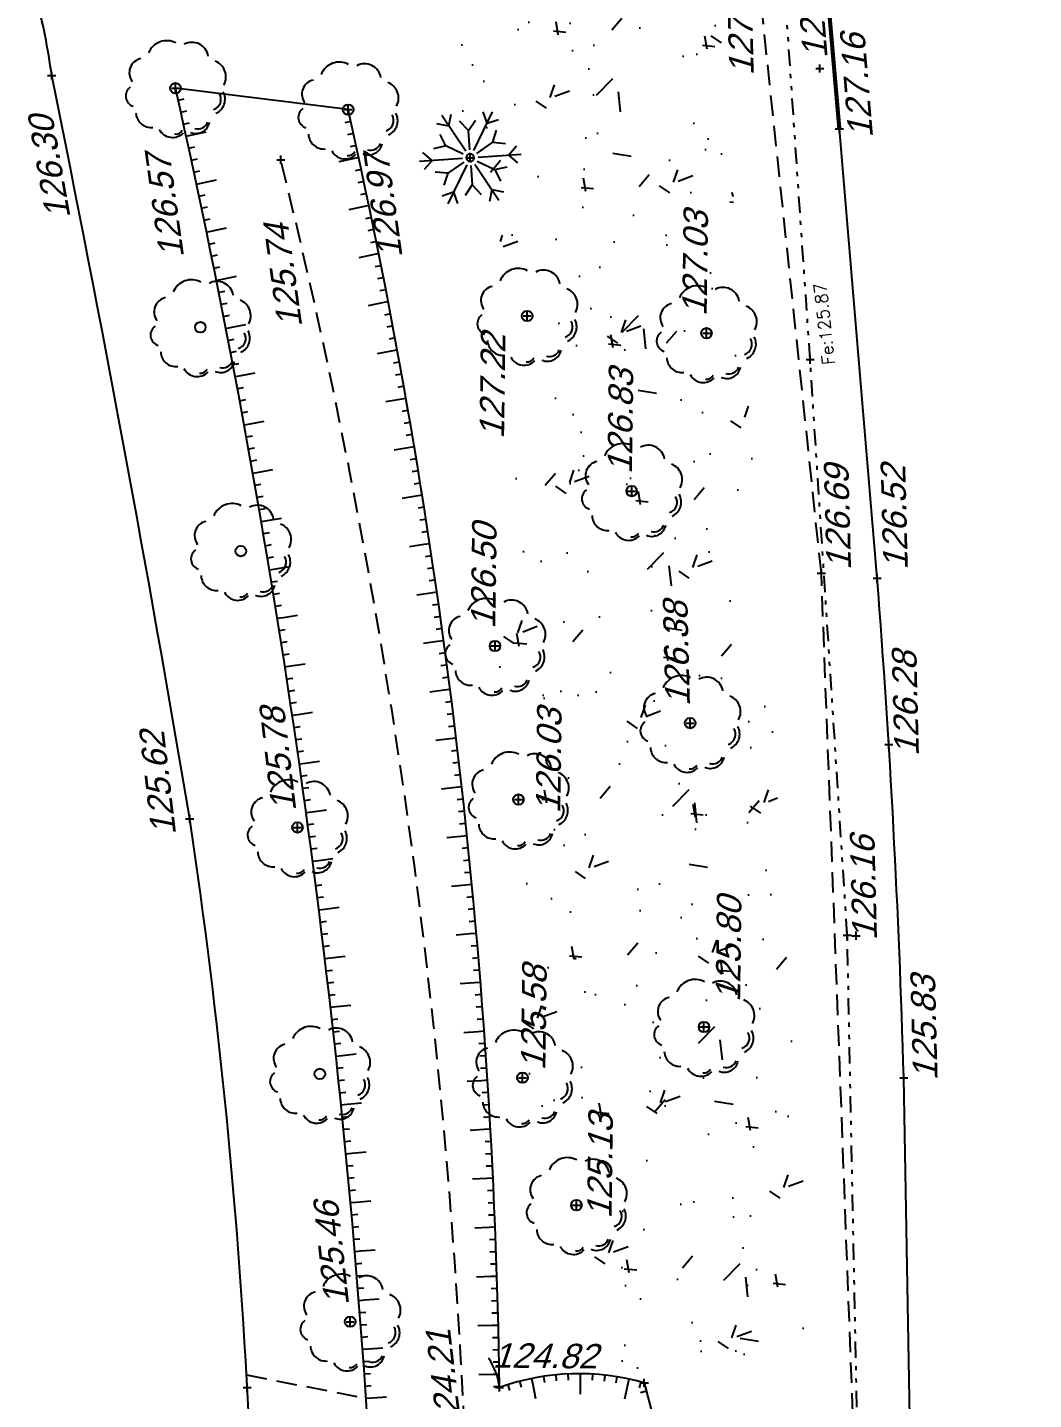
# Model space of a CAD drawing. Header units: metres. Extents: x 1633075 to 1634601, y 8175308 to 8177203.
# Drawn here: x 1633554.46 to 1633579.08, y 8175924.62 to 8175958.17 of the extents above; entities that cross this region are included whole.
import ezdxf

# ---------------------------------------------------------------- set-up
doc = ezdxf.new("R2010")
doc.units = ezdxf.units.M
doc.header["$LTSCALE"] = 2
doc.header["$PDMODE"] = 2
doc.header["$PDSIZE"] = 0.1
for name, pattern in [('211', [0.5, 0.2, -0.1, 0, -0.1, 0, -0.1]), ('31', [2, 1, 1]), ('CACHE', [0.375, 0.25, -0.125]), ('CONTINU', [0])]:
    doc.linetypes.add(name, pattern=pattern)
for name, color, linetype in [('C15785 - ALLEE', 7, 'CACHE'), ('C15785 - BORDURES', 7, 'CONTINU'), ('C15785 - BTALUS', 3, 'CACHE'), ('C15785 - EAUP', 5, 'CONTINU'), ('C15785 - HTALUS', 7, 'Continuous'), ('C15785 - POINT 2D', 7, 'Continuous'), ('C15785 - Talus', 7, 'Continuous'), ('C15785 - VEGET', 3, 'Continuous'), ('C15785 - Z', 7, 'Continuous')]:
    doc.layers.add(name, color=color, linetype=linetype)
doc.styles.add('SIMPLEX', font='simplex_.ttf', dxfattribs={"height": 0.6})
doc.styles.get("Standard").update_dxf_attribs({"font": 'arial.ttf'})

# ---------------------------------------------------------------- blocks, each defined once
blk = doc.blocks.new('TALB050A')
blk.add_line((0, -0.15), (0, -0.5))
blk = doc.blocks.new('TALB050B')
blk.add_line((0, 0), (0, -0.15))
blk = doc.blocks.new('ARBN')
blk.add_circle((0, 0), 0.0517)
for centre, radius, start, end in [((-0.088, 0.27), 0.194, 62.9289, 157.9234), ((0.159, 0.288), 0.162, 10.5515, 118.7684), ((-0.313, 0.149), 0.141, 102.3806, 218.1519), ((0.33, 0.115), 0.163, 331.4172, 69.7614), ((-0.381, -0.079), 0.106, 125.5548, 253.3512), ((0.342, -0.106), 0.104, 287.358, 32.9391), ((0.335, -0.105), 0.151, 294.7172, 29.5061), ((-0.236, -0.237), 0.15, 182.2997, 276.8338), ((0.202, -0.304), 0.137, 247.1419, 348.9634), ((0.221, -0.292), 0.104, 254.316, 338.7253), ((-0.027, -0.335), 0.147, 208.1993, 316.9403), ((0.007, -0.38), 0.0689, 259.4414, 333.9219)]:
    blk.add_arc(centre, radius, start, end)
blk = doc.blocks.new('BLSYM082')
at = {"color": 0}
for p, q in [((-0.001, 0.375), (-0.084, 0.459)), ((-0.001, 0.077), (-0.001, 0.5)), ((-0.001, 0.375), (0.083, 0.459)), ((-0.326, 0.188), (-0.356, 0.302)), ((-0.135, 0.231), (-0.252, 0.276)), ((-0.135, 0.231), (-0.117, 0.354)), ((0.132, 0.231), (0.113, 0.355)), ((0.132, 0.231), (0.248, 0.277)), ((0.324, 0.188), (0.354, 0.302)), ((-0.326, 0.188), (-0.439, 0.157)), ((-0.067, 0.038), (-0.434, 0.25)), ((-0.039, 0.066), (-0.135, 0.231)), ((0.038, 0.067), (0.132, 0.231)), ((0.066, 0.039), (0.432, 0.25)), ((0.324, 0.188), (0.438, 0.157)), ((-0.268, -0.001), (-0.365, 0.077)), ((0.077, 0), (0.266, 0.001)), ((0.266, 0.001), (0.363, 0.079)), ((0.266, 0.001), (0.364, -0.077)), ((-0.067, -0.038), (-0.434, -0.25)), ((-0.268, -0.001), (-0.365, -0.079)), ((-0.077, 0), (-0.268, -0.001)), ((-0.039, -0.066), (-0.133, -0.232)), ((-0.001, -0.077), (-0.001, -0.5)), ((0.038, -0.067), (0.133, -0.231)), ((0.067, -0.038), (0.432, -0.25)), ((-0.326, -0.187), (-0.439, -0.157)), ((-0.326, -0.187), (-0.356, -0.301)), ((-0.133, -0.232), (-0.25, -0.277)), ((-0.133, -0.232), (-0.114, -0.355)), ((0.133, -0.231), (0.115, -0.354)), ((0.133, -0.231), (0.25, -0.276)), ((0.324, -0.187), (0.438, -0.157)), ((0.324, -0.187), (0.354, -0.301)), ((-0.001, -0.375), (-0.084, -0.458)), ((-0.001, -0.375), (0.083, -0.458))]:
    blk.add_line(p, q, dxfattribs=at)
blk.add_lwpolyline([(0, 0), (0, 0)], dxfattribs=at)
for start, end in [(0, 180), (180, 0)]:
    blk.add_arc((0, 0), 0.0385, start, end, dxfattribs=at)
blk = doc.blocks.new('T1')
at = {"linetype": '31'}
blk.add_point((0, 0), dxfattribs=at)
blk = doc.blocks.new('TALH050A')
blk.add_line((0, 0.15), (0, 0.5))
blk = doc.blocks.new('TALH050B')
blk.add_line((0, 0), (0, 0.15))

msp = doc.modelspace()

# ---------------------------------------------------------------- hatches: boundary and pattern name
at = {"layer": 'C15785 - VEGET'}
h = msp.add_hatch(dxfattribs=at)
h.set_pattern_fill('AR-CONC', color=256, scale=0.02, angle=-0.5, style=0)
h.set_pattern_definition([(49.50002714, (1050220.128, 8061047.714), (3.640772945, -0.350564668), [0.381, -4.191]), (354.50002714, (1050220.128, 8061047.714), (-0.671486242, 3.827137998), [0.3048, -3.3528]), (99.95102714, (1050220.4313, 8061047.6847), (2.969299724, 3.476555826), [0.3238, -3.5618]), (45.6842271, (1050220.1367, 8061048.73), (5.414037124, -0.888123595), [0.5715, -6.2865]), (96.1356271, (1050220.588, 8061048.656), (4.79108493, 4.906890634), [0.4857, -5.3427]), (350.6840271, (1050220.137, 8061048.73), (4.79109228, 4.90688181), [0.4572, -5.0292]), (20.50002714, (1050220.6425, 8061048.4715), (3.014334644, -2.071692516), [0.381, -4.191]), (325.50002714, (1050220.6425, 8061048.4715), (1.26813822, 3.672833305), [0.3048, -3.3528]), (70.95142714, (1050220.8937, 8061048.2988), (4.282464587, 1.601149064), [0.3238, -3.5618]), (37.00002714, (1050220.1279, 8061047.7139), (0.076526363, 1.6904973657), [0, -3.31216, 0, -3.4036, 0, -3.3655]), (7.00002714, (1050220.1279, 8061047.714), (1.353826008, 1.991873763), [0, -1.94056, 0, -3.23596, 0, -1.2827]), (327.00002714, (1050218.9951, 8061047.7238), (2.7107088696, -0.138233956), [0, -1.27, 0, -3.9624, 0, -5.2578]), (317.00002714, (1050218.487, 8061047.7282), (2.9669082965, 0.482658772), [0, -1.651, 0, -2.63144, 0, -3.7338])])
edge = h.paths.add_edge_path()
edge.add_line((1633564.275, 8175960.754), (1633565.298, 8175954.984))
edge.add_line((1633565.298, 8175954.984), (1633566.69, 8175951.114))
edge.add_line((1633566.69, 8175951.114), (1633565.905, 8175943.046))
edge.add_line((1633565.905, 8175943.046), (1633566.477, 8175939.29))
edge.add_line((1633566.477, 8175939.29), (1633566.576, 8175932.491))
edge.add_line((1633566.576, 8175932.491), (1633567.895, 8175929.374))
edge.add_line((1633567.895, 8175929.374), (1633573.319, 8175910.632))
edge.add_line((1633573.319, 8175910.632), (1633573.654, 8175928.042))
edge.add_line((1633573.654, 8175928.042), (1633571.246, 8175960.514))
edge.add_line((1633571.246, 8175960.514), (1633564.666, 8175960.862))

# ---------------------------------------------------------------- linework, layer by layer
at = {"layer": 'C15785 - ALLEE'}
for points in [[(1633574.946, 8175910.21), (1633574.826, 8175919.781), (1633573.888, 8175944.822), (1633572.227, 8175960.552)], [(1633559.824, 8175925.225), (1633562.749, 8175924.651)]]:
    msp.add_lwpolyline(points, dxfattribs=at)
at = {"layer": 'C15785 - BORDURES', "const_width": 0.1}
msp.add_lwpolyline([(1633603.708, 8176048.36, 0.085837), (1633586.526, 8176031.791, 0.189029), (1633572.533, 8175976.725), (1633573.111, 8175969.732), (1633574.328, 8175955.692)], format="xyb", dxfattribs=at)
at = {"layer": 'C15785 - BORDURES'}
for points in [[(1633575.255, 8175944.701), (1633574.328, 8175955.692)], [(1633577.302, 8175864.945), (1633576.702, 8175894.491), (1633576.439, 8175906.55), (1633576.132, 8175919.579), (1633575.904, 8175932.49)]]:
    msp.add_lwpolyline(points, dxfattribs=at)
for centre, radius, start, end in [((1633539.408, 8175954.897), 15.791, 7.636, 14.8036), ((1633033.332, 8175850.65), 532.454, 9.53135, 11.52091), ((1633321.686, 8175925.113), 254.325, 1.66226, 4.4174), ((1633413.384, 8175917.139), 146.663, 357.00718, 8.50035)]:
    msp.add_arc(centre, radius, start, end, dxfattribs=at)
at = {"layer": 'C15785 - BTALUS'}
msp.add_arc((1633405.893, 8175916.671), 159.43, 2.6234, 13.88708, dxfattribs=at)
at = {"layer": 'C15785 - EAUP', "linetype": '211'}
msp.add_lwpolyline([(1633574.877, 8175918.439), (1633574.523, 8175935.975), (1633573.614, 8175950.047), (1633572.437, 8175967.219), (1633571.218, 8175979.912), (1633570.516, 8175985.963), (1633571.676, 8175997.918), (1633574.198, 8176009.7), (1633576.178, 8176015.424, -0.035448), (1633581.326, 8176026.287, -0.032532), (1633585.094, 8176031.984, -0.03162), (1633591.714, 8176039.799, -0.037725), (1633599.864, 8176047.147, -0.041893), (1633607.62, 8176052.079, -0.055921), (1633624.174, 8176058.799, -0.055921), (1633641.563, 8176061.637), (1633671.884, 8176064.919, -0.002476), (1633677.865, 8176065.49, 0.00268), (1633683.845, 8176066.065, 0.003489), (1633704.156, 8176068.296, -0.006617)], format="xyb", dxfattribs=at)
at = {"layer": 'C15785 - HTALUS'}
msp.add_line((1633569.556, 8175925.028), (1633573.319, 8175910.632), dxfattribs=at)
msp.add_lwpolyline([(1633562.311, 8175956.159), (1633558.088, 8175956.683)], dxfattribs=at)
for centre, radius, start, end in [((1633351.415, 8175910.254), 211.824, 3.81347, 12.66132), ((1633413.803, 8175922.709), 152.228, 0.83127, 12.69351), ((1633564.438, 8175924.73), 1.588, 6.7624, 34.5508), ((1633567.959, 8175919.461), 5.792, 73.9874, 109.6068)]:
    msp.add_arc(centre, radius, start, end, dxfattribs=at)
at = {"layer": 'C15785 - POINT 2D'}
for p in [(1633573.85, 8175957.166), (1633555.059, 8175956.995), (1633558.088, 8175956.683), (1633562.311, 8175956.159), (1633574.328, 8175955.692), (1633560.663, 8175954.935), (1633565.298, 8175954.984), (1633566.69, 8175951.114), (1633571.077, 8175950.692), (1633569.248, 8175946.832), (1633573.888, 8175944.822), (1633575.255, 8175944.701), (1633565.905, 8175943.046), (1633570.678, 8175941.16), (1633575.537, 8175940.633), (1633566.477, 8175939.29), (1633558.436, 8175938.818), (1633561.07, 8175938.609), (1633574.736, 8175935.961), (1633571.016, 8175933.73), (1633566.576, 8175932.491), (1633575.904, 8175932.49), (1633567.895, 8175929.374), (1633562.36, 8175926.525), (1633559.841, 8175924.916), (1633566.015, 8175924.917), (1633569.556, 8175925.028)]:
    msp.add_point(p, dxfattribs=at)

# ---------------------------------------------------------------- block references
at = {"layer": 'C15785 - EAUP'}
for p, rotation in [((1633573.614, 8175950.047), 3.91838416532085), ((1633574.523, 8175935.975), 3.696813143388438)]:
    msp.add_blockref('T1', p, dxfattribs=dict(at, rotation=rotation))
at = {"layer": 'C15785 - Talus'}
for name, p, rotation in [('TALB050B', (1633558.154, 8175956.39), 102.5801688476184), ('TALB050B', (1633558.219, 8175956.097), 102.4990225476998), ('TALH050B', (1633562.376, 8175955.866), 102.580591510394), ('TALB050B', (1633558.283, 8175955.804), 102.4178762328888), ('TALB050B', (1633558.348, 8175955.511), 102.3367299327872), ('TALB050A', (1633558.348, 8175955.511), 102.3367299327872), ('TALH050B', (1633562.441, 8175955.573), 102.4676774603984), ('TALB050B', (1633558.412, 8175955.218), 102.2555836296), ('TALH050B', (1633562.506, 8175955.28), 102.3547634261461), ('TALB050B', (1633558.475, 8175954.925), 102.1744373249536), ('TALH050A', (1633562.57, 8175954.987), 102.2418493728846), ('TALH050B', (1633562.57, 8175954.987), 102.2418493728846), ('TALB050B', (1633558.538, 8175954.632), 102.0932910160287), ('TALH050B', (1633562.633, 8175954.694), 102.1289353281105), ('TALB050B', (1633558.601, 8175954.338), 102.0121447060979), ('TALB050A', (1633558.601, 8175954.338), 102.0121447060979), ('TALH050B', (1633562.696, 8175954.401), 102.0160212801123), ('TALB050B', (1633558.663, 8175954.045), 101.9309984000369), ('TALH050B', (1633562.758, 8175954.107), 101.9031072541536), ('TALB050B', (1633558.725, 8175953.751), 101.8498521026145), ('TALH050A', (1633562.819, 8175953.813), 101.7901932052559), ('TALH050B', (1633562.819, 8175953.813), 101.7901932052559), ('TALH050B', (1633562.88, 8175953.52), 101.6772791565901), ('TALB050B', (1633558.786, 8175953.457), 101.7687057967241), ('TALB050B', (1633558.847, 8175953.164), 101.6875594742968), ('TALB050A', (1633558.847, 8175953.164), 101.6875594742968), ('TALH050B', (1633562.941, 8175953.226), 101.5643651137177), ('TALB050B', (1633558.908, 8175952.87), 101.6064131770753), ('TALH050B', (1633563.001, 8175952.932), 101.4514510624076), ('TALB050B', (1633558.968, 8175952.576), 101.5252668621549), ('TALH050A', (1633563.06, 8175952.638), 101.3385370296532), ('TALH050B', (1633563.06, 8175952.638), 101.3385370296532), ('TALB050B', (1633559.028, 8175952.282), 101.4441205580664), ('TALH050B', (1633563.119, 8175952.344), 101.2256229823023), ('TALB050B', (1633559.087, 8175951.988), 101.3629742483258), ('TALB050A', (1633559.087, 8175951.988), 101.3629742483258), ('TALH050B', (1633563.177, 8175952.049), 101.1127089345933), ('TALB050B', (1633559.146, 8175951.694), 101.2818279482432), ('TALH050B', (1633563.234, 8175951.755), 100.99979488752), ('TALB050B', (1633559.204, 8175951.4), 101.2006816388977), ('TALH050A', (1633563.291, 8175951.46), 100.8868808549994), ('TALH050B', (1633563.291, 8175951.46), 100.8868808549994), ('TALB050B', (1633559.262, 8175951.105), 101.1195353380023), ('TALB050B', (1633559.32, 8175950.811), 101.0383890369767), ('TALB050A', (1633559.32, 8175950.811), 101.0383890369767), ('TALH050B', (1633563.348, 8175951.166), 100.7739668014944), ('TALH050B', (1633563.403, 8175950.871), 100.6610527572007), ('TALB050B', (1633559.377, 8175950.516), 100.9572427330137), ('TALH050B', (1633563.459, 8175950.576), 100.5481387196663), ('TALB050B', (1633559.434, 8175950.222), 100.8760964177264), ('TALH050A', (1633563.513, 8175950.281), 100.4352246699267), ('TALH050B', (1633563.513, 8175950.281), 100.4352246699267), ('TALB050B', (1633559.49, 8175949.927), 100.7949501187915), ('TALH050B', (1633563.567, 8175949.986), 100.3223106314423), ('TALB050B', (1633559.546, 8175949.632), 100.7138038075022), ('TALB050A', (1633559.546, 8175949.632), 100.7138038075022), ('TALH050B', (1633563.621, 8175949.691), 100.2093965855581), ('TALB050B', (1633559.602, 8175949.338), 100.6326575015182), ('TALH050B', (1633563.674, 8175949.395), 100.0964825460645), ('TALB050B', (1633559.657, 8175949.043), 100.5515111921554), ('TALH050A', (1633563.726, 8175949.1), 99.98356850026275), ('TALH050B', (1633563.726, 8175949.1), 99.98356850026275), ('TALB050B', (1633559.712, 8175948.748), 100.4703648837041), ('TALB050A', (1633559.766, 8175948.453), 100.3892185741997), ('TALH050B', (1633563.778, 8175948.805), 99.87065444318813), ('TALH050B', (1633563.829, 8175948.509), 99.7577404066526), ('TALB050B', (1633559.766, 8175948.453), 100.3892185741997), ('TALB050B', (1633559.82, 8175948.158), 100.3080722776732), ('TALH050B', (1633563.879, 8175948.213), 99.64482636355316), ('TALB050B', (1633559.874, 8175947.862), 100.2269259625203), ('TALH050A', (1633563.929, 8175947.917), 99.53191232743679), ('TALH050B', (1633563.929, 8175947.917), 99.53191232743679), ('TALB050B', (1633559.927, 8175947.567), 100.1457796629297), ('TALH050B', (1633563.979, 8175947.621), 99.41899828528169), ('TALB050B', (1633559.979, 8175947.272), 100.0646333569423), ('TALB050A', (1633559.979, 8175947.272), 100.0646333569423), ('TALH050B', (1633564.028, 8175947.325), 99.30608423284782), ('TALB050B', (1633560.031, 8175946.976), 99.98348704871064), ('TALH050B', (1633564.076, 8175947.029), 99.19317019203878), ('TALB050B', (1633560.083, 8175946.681), 99.90234073307197), ('TALH050A', (1633564.123, 8175946.733), 99.0802561540579), ('TALH050B', (1633564.123, 8175946.733), 99.0802561540579), ('TALB050B', (1633560.135, 8175946.385), 99.82119444041211), ('TALB050A', (1633560.186, 8175946.09), 99.74004812623367), ('TALH050B', (1633564.17, 8175946.437), 98.96734210191353), ('TALH050B', (1633564.217, 8175946.141), 98.85442804875372), ('TALB050B', (1633560.186, 8175946.09), 99.74004812623367), ('TALB050B', (1633560.236, 8175945.794), 99.65890182506227), ('TALH050B', (1633564.263, 8175945.844), 98.74151400743656), ('TALB050B', (1633560.286, 8175945.498), 99.5777555104464), ('TALH050A', (1633564.308, 8175945.547), 98.62859996932784), ('TALH050B', (1633564.308, 8175945.547), 98.62859996932784), ('TALB050B', (1633560.336, 8175945.202), 99.49660920798557), ('TALH050B', (1633564.353, 8175945.251), 98.51568592588872), ('TALB050B', (1633560.385, 8175944.906), 99.41546290415121), ('TALB050A', (1633560.385, 8175944.906), 99.41546290415121), ('TALH050B', (1633564.397, 8175944.954), 98.40277187406922), ('TALB050B', (1633560.434, 8175944.61), 99.3343165984696), ('TALH050B', (1633564.441, 8175944.657), 98.28985784210751), ('TALB050B', (1633560.483, 8175944.314), 99.2531702903335), ('TALH050A', (1633564.483, 8175944.36), 98.17694378513777), ('TALH050B', (1633564.483, 8175944.36), 98.17694378513777), ('TALB050B', (1633560.531, 8175944.018), 99.17202397949615), ('TALB050A', (1633560.578, 8175943.722), 99.09087767828774), ('TALH050B', (1633564.526, 8175944.063), 98.064029757343), ('TALB050B', (1633560.578, 8175943.722), 99.09087767828774), ('TALH050B', (1633564.568, 8175943.766), 97.9511157087971), ('TALH050B', (1633564.609, 8175943.469), 97.8382016651275), ('TALB050B', (1633560.625, 8175943.426), 99.0097313735168), ('TALB050B', (1633560.672, 8175943.129), 98.92858505581854), ('TALH050A', (1633564.649, 8175943.172), 97.72528761196517), ('TALH050B', (1633564.649, 8175943.172), 97.72528761196517), ('TALB050B', (1633560.719, 8175942.833), 98.84743875520464), ('TALH050B', (1633564.69, 8175942.875), 97.6123735733059), ('TALB050B', (1633560.764, 8175942.536), 98.76629245386633), ('TALB050A', (1633560.764, 8175942.536), 98.76629245386633), ('TALH050B', (1633564.729, 8175942.577), 97.49945952769973), ('TALB050B', (1633560.81, 8175942.24), 98.6851461421806), ('TALH050B', (1633564.768, 8175942.28), 97.38654548703119), ('TALB050B', (1633560.855, 8175941.943), 98.60399983395669), ('TALH050A', (1633564.806, 8175941.982), 97.2736314360586), ('TALH050B', (1633564.806, 8175941.982), 97.2736314360586), ('TALB050B', (1633560.9, 8175941.647), 98.52285353551682), ('TALH050B', (1633564.844, 8175941.685), 97.16071739974892), ('TALB050B', (1633560.944, 8175941.35), 98.44170722643878), ('TALB050A', (1633560.944, 8175941.35), 98.44170722643878), ('TALH050B', (1633564.881, 8175941.387), 97.0478033498741), ('TALB050B', (1633560.988, 8175941.053), 98.36056091030908), ('TALB050B', (1633561.031, 8175940.756), 98.2794146114337), ('TALH050A', (1633564.953, 8175940.791), 96.82197526212552), ('TALH050B', (1633564.917, 8175941.089), 96.93488931122627), ('TALH050B', (1633564.953, 8175940.791), 96.82197526212552), ('TALB050B', (1633561.074, 8175940.459), 98.19826829681841), ('TALH050B', (1633564.989, 8175940.493), 96.70906121438064), ('TALB050B', (1633561.117, 8175940.162), 98.11712199827245), ('TALB050A', (1633561.117, 8175940.162), 98.11712199827245), ('TALH050B', (1633565.023, 8175940.195), 96.5961471792323), ('TALB050B', (1633561.159, 8175939.865), 98.03597568313086), ('TALH050B', (1633565.058, 8175939.897), 96.48323313495605), ('TALB050B', (1633561.201, 8175939.568), 97.9548293754075), ('TALH050A', (1633565.091, 8175939.599), 96.37031909363698), ('TALH050B', (1633565.091, 8175939.599), 96.37031909363698), ('TALB050B', (1633561.242, 8175939.271), 97.87368307082055), ('TALH050B', (1633565.124, 8175939.301), 96.25740504705865), ('TALB050B', (1633561.283, 8175938.974), 97.79253677244887), ('TALB050A', (1633561.283, 8175938.974), 97.79253677244887), ('TALH050B', (1633565.157, 8175939.003), 96.14449100593508), ('TALB050B', (1633561.323, 8175938.677), 97.71139045565596), ('TALH050B', (1633565.188, 8175938.704), 96.03157696370121), ('TALB050B', (1633561.363, 8175938.379), 97.63024415713981), ('TALB050B', (1633561.403, 8175938.082), 97.54909785243656), ('TALH050A', (1633565.22, 8175938.406), 95.91866291005303), ('TALH050B', (1633565.22, 8175938.406), 95.91866291005303), ('TALH050B', (1633565.25, 8175938.108), 95.80574887066818), ('TALB050B', (1633561.442, 8175937.785), 97.46795155152522), ('TALB050A', (1633561.442, 8175937.785), 97.46795155152522), ('TALH050B', (1633565.28, 8175937.809), 95.69283483178029), ('TALB050B', (1633561.481, 8175937.487), 97.38680524332351), ('TALH050B', (1633565.31, 8175937.511), 95.57992077706355), ('TALB050B', (1633561.519, 8175937.19), 97.30565892395221), ('TALH050A', (1633565.339, 8175937.212), 95.4670067377127), ('TALH050B', (1633565.339, 8175937.212), 95.4670067377127), ('TALB050B', (1633561.557, 8175936.892), 97.2245126295386), ('TALH050B', (1633565.367, 8175936.913), 95.35409269505718), ('TALB050B', (1633561.595, 8175936.594), 97.14336631628991), ('TALB050A', (1633561.595, 8175936.594), 97.14336631628991), ('TALH050B', (1633565.395, 8175936.615), 95.24117865066374), ('TALB050B', (1633561.632, 8175936.297), 97.06222001993332), ('TALH050B', (1633565.422, 8175936.316), 95.12826461265149), ('TALB050B', (1633561.669, 8175935.999), 96.9810737101302), ('TALH050A', (1633565.448, 8175936.017), 95.01535056401212), ('TALH050B', (1633565.448, 8175936.017), 95.01535056401212), ('TALB050B', (1633561.705, 8175935.701), 96.89992739636563), ('TALB050B', (1633561.741, 8175935.403), 96.81878108766946), ('TALB050A', (1633561.741, 8175935.403), 96.81878108766946), ('TALH050B', (1633565.474, 8175935.718), 94.9024365179451), ('TALH050B', (1633565.5, 8175935.419), 94.7895224746689), ('TALB050B', (1633561.776, 8175935.105), 96.73763479330732), ('TALH050B', (1633565.524, 8175935.12), 94.67660843445417), ('TALB050B', (1633561.811, 8175934.807), 96.65648847672503), ('TALH050A', (1633565.548, 8175934.821), 94.56369438866422), ('TALH050B', (1633565.548, 8175934.821), 94.56369438866422), ('TALB050B', (1633561.846, 8175934.509), 96.5753421730984), ('TALH050B', (1633565.572, 8175934.522), 94.45078035048851), ('TALB050B', (1633561.88, 8175934.211), 96.49419587251046), ('TALB050A', (1633561.88, 8175934.211), 96.49419587251046), ('TALH050B', (1633565.595, 8175934.223), 94.3378663026882), ('TALB050B', (1633561.913, 8175933.913), 96.41304956411153), ('TALH050B', (1633565.617, 8175933.924), 94.22495224987163), ('TALB050B', (1633561.947, 8175933.615), 96.33190325747856), ('TALH050A', (1633565.639, 8175933.625), 94.11203820979613), ('TALH050B', (1633565.639, 8175933.625), 94.11203820979613), ('TALB050B', (1633561.98, 8175933.317), 96.25075695484723), ('TALB050A', (1633562.012, 8175933.019), 96.16961063352014), ('TALH050B', (1633565.66, 8175933.325), 93.99912416972568), ('TALB050B', (1633562.012, 8175933.019), 96.16961063352014), ('TALB050B', (1633562.044, 8175932.72), 96.08846432796491), ('TALH050B', (1633565.681, 8175933.026), 93.88621012439883), ('TALH050B', (1633565.701, 8175932.727), 93.77329608403716), ('TALB050B', (1633562.076, 8175932.422), 96.00731803445906), ('TALH050A', (1633565.721, 8175932.427), 93.6603820397118), ('TALH050B', (1633565.721, 8175932.427), 93.6603820397118), ('TALB050B', (1633562.107, 8175932.124), 95.92617172283778), ('TALH050B', (1633565.739, 8175932.128), 93.54746799230853), ('TALB050B', (1633562.138, 8175931.825), 95.84502541066512), ('TALB050A', (1633562.138, 8175931.825), 95.84502541066512), ('TALH050B', (1633565.758, 8175931.829), 93.43455394932805), ('TALB050B', (1633562.168, 8175931.527), 95.76387911080545), ('TALH050B', (1633565.775, 8175931.529), 93.32163991146281), ('TALB050B', (1633562.198, 8175931.228), 95.6827328088942), ('TALH050A', (1633565.792, 8175931.23), 93.20872586330667), ('TALH050B', (1633565.792, 8175931.23), 93.20872586330667), ('TALB050B', (1633562.227, 8175930.93), 95.60158649360855), ('TALH050B', (1633565.809, 8175930.93), 93.09581181491656), ('TALB050B', (1633562.256, 8175930.631), 95.5204401932427), ('TALB050A', (1633562.256, 8175930.631), 95.5204401932427), ('TALH050B', (1633565.825, 8175930.63), 92.98289777472218), ('TALB050B', (1633562.285, 8175930.333), 95.43929388593605), ('TALB050B', (1633562.313, 8175930.034), 95.35814757843963), ('TALH050B', (1633565.84, 8175930.331), 92.86998373622619), ('TALB050B', (1633562.341, 8175929.735), 95.27700127064183), ('TALH050A', (1633565.855, 8175930.031), 92.75706968456574), ('TALH050B', (1633565.855, 8175930.031), 92.75706968456574), ('TALH050B', (1633565.869, 8175929.732), 92.64415563950426), ('TALB050B', (1633562.369, 8175929.436), 95.19585496071569), ('TALB050A', (1633562.369, 8175929.436), 95.19585496071569), ('TALH050B', (1633565.883, 8175929.432), 92.53124160209612), ('TALB050B', (1633562.395, 8175929.138), 95.11470866208346), ('TALH050B', (1633565.896, 8175929.132), 92.41832754689896), ('TALB050B', (1633562.422, 8175928.839), 95.03356235443741), ('TALH050A', (1633565.908, 8175928.832), 92.30541351526188), ('TALH050B', (1633565.908, 8175928.832), 92.30541351526188), ('TALB050B', (1633562.448, 8175928.54), 94.95241604298688), ('TALH050B', (1633565.92, 8175928.533), 92.19249947075201), ('TALB050B', (1633562.474, 8175928.241), 94.8712697378596), ('TALB050A', (1633562.474, 8175928.241), 94.8712697378596), ('TALH050B', (1633565.931, 8175928.233), 92.07958542803256), ('TALB050B', (1633562.499, 8175927.942), 94.79012343159283), ('TALH050B', (1633565.941, 8175927.933), 91.96667137523895), ('TALB050B', (1633562.524, 8175927.643), 94.70897712525978), ('TALB050B', (1633562.548, 8175927.344), 94.62783081555132), ('TALH050A', (1633565.951, 8175927.633), 91.85375732902136), ('TALH050B', (1633565.951, 8175927.633), 91.85375732902136), ('TALB050B', (1633562.572, 8175927.045), 94.54668451706773), ('TALB050A', (1633562.572, 8175927.045), 94.54668451706773), ('TALH050B', (1633565.961, 8175927.333), 91.74084329077732), ('TALH050B', (1633565.97, 8175927.033), 91.62792925019727), ('TALB050B', (1633562.596, 8175926.746), 94.4655382002073), ('TALH050B', (1633565.978, 8175926.734), 91.51501520575675), ('TALB050B', (1633562.619, 8175926.447), 94.3843919008712), ('TALH050A', (1633565.986, 8175926.434), 91.4021011633993), ('TALH050B', (1633565.986, 8175926.434), 91.4021011633993), ('TALB050B', (1633562.642, 8175926.148), 94.30324559020717), ('TALH050B', (1633565.993, 8175926.134), 91.28918710855903), ('TALB050B', (1633562.664, 8175925.849), 94.22209928658165), ('TALB050A', (1633562.664, 8175925.849), 94.22209928658165), ('TALH050B', (1633565.999, 8175925.834), 91.17627307089224), ('TALB050B', (1633562.686, 8175925.549), 94.14095297351477), ('TALH050B', (1633566.005, 8175925.534), 91.06335902636536), ('TALB050B', (1633562.707, 8175925.25), 94.05980667450817), ('TALH050A', (1633566.01, 8175925.234), 90.95044497549802), ('TALH050B', (1633566.01, 8175925.234), 90.95044497549802), ('TALB050B', (1633566.504, 8175925.067), 14.54916209370934), ('TALB050B', (1633566.796, 8175925.135), 11.58132871229894), ('TALB050B', (1633567.091, 8175925.188), 8.613495366903921), ('TALB050B', (1633567.389, 8175925.225), 5.645662033812027), ('TALB050B', (1633567.688, 8175925.247), 2.677828683542212), ('TALB050A', (1633567.988, 8175925.253), 359.7099953328386), ('TALB050B', (1633567.988, 8175925.253), 359.7099953328386), ('TALB050B', (1633568.288, 8175925.244), 356.7421619479755), ('TALB050B', (1633568.587, 8175925.219), 353.7743286065451), ('TALB050B', (1633568.884, 8175925.179), 350.8064952332294), ('TALB050B', (1633569.179, 8175925.123), 347.8386619018745), ('TALB050B', (1633569.47, 8175925.052), 344.8708285535206), ('TALB050B', (1633562.728, 8175924.951), 93.97866036360989), ('TALB050A', (1633562.749, 8175924.652), 93.89751406060341), ('TALH050B', (1633566.015, 8175924.934), 90.83753093419355), ('TALB050B', (1633566.215, 8175924.985), 17.51699541591068), ('TALB050A', (1633566.796, 8175925.135), 11.58132871229894), ('TALB050A', (1633569.179, 8175925.123), 347.8386619018745), ('TALB050B', (1633569.609, 8175924.825), 284.6467393318014), ('TALB050B', (1633562.749, 8175924.652), 93.89751406060341)]:
    msp.add_blockref(name, p, dxfattribs=dict(at, rotation=rotation))
at = {"layer": 'C15785 - VEGET'}
for name, p, xscale, yscale, zscale, rotation in [('ARBN', (1633558.088, 8175956.683), 2.499999999908408, 2.499999999908408, 2.499999999908408, 359.5000271373152), ('ARBN', (1633562.311, 8175956.159), 2.499999999908408, 2.499999999908408, 2.499999999908408, 359.5000271373152), ('BLSYM082', (1633565.298, 8175954.984), 2.499999999959832, 2.499999999959832, 2.499999999959832, 154.0765257928404), ('ARBN', (1633566.69, 8175951.114), 2.499999999908408, 2.499999999908408, 2.499999999908408, 359.5000271373152), ('ARBN', (1633558.695, 8175950.838), 2.499999999908408, 2.499999999908408, 2.499999999908408, 359.5000271373152), ('ARBN', (1633571.077, 8175950.692), 2.499999999908408, 2.499999999908408, 2.499999999908408, 359.5000271373152), ('ARBN', (1633569.248, 8175946.832), 2.499999999908408, 2.499999999908408, 2.499999999908408, 359.5000271373152), ('ARBN', (1633559.685, 8175945.366), 2.499999999908408, 2.499999999908408, 2.499999999908408, 359.5000271373152), ('ARBN', (1633565.905, 8175943.046), 2.499999999908408, 2.499999999908408, 2.499999999908408, 359.5000271373152), ('ARBN', (1633570.678, 8175941.16), 2.499999999908408, 2.499999999908408, 2.499999999908408, 359.5000271373152), ('ARBN', (1633566.477, 8175939.29), 2.499999999908408, 2.499999999908408, 2.499999999908408, 359.5000271373152), ('ARBN', (1633561.07, 8175938.609), 2.499999999908408, 2.499999999908408, 2.499999999908408, 359.5000271373152), ('ARBN', (1633571.016, 8175933.73), 2.499999999908408, 2.499999999908408, 2.499999999908408, 359.5000271373152), ('ARBN', (1633561.618, 8175932.583), 2.499999999908408, 2.499999999908408, 2.499999999908408, 359.5000271373152), ('ARBN', (1633566.576, 8175932.491), 2.499999999908408, 2.499999999908408, 2.499999999908408, 359.5000271373152), ('ARBN', (1633567.895, 8175929.374), 2.499999999908408, 2.499999999908408, 2.499999999908408, 359.5000271373152), ('ARBN', (1633562.36, 8175926.525), 2.499999999908408, 2.499999999908408, 2.499999999908408, 359.5000271373152)]:
    msp.add_blockref(name, p, dxfattribs=dict(at, xscale=xscale, yscale=yscale, zscale=zscale, rotation=rotation))

# ---------------------------------------------------------------- texts
at = {"layer": 'C15785 - EAUP', "linetype": 'Continuous', "style": 'SIMPLEX'}
msp.add_text('Fe:125.87', height=0.3, rotation=96.3254, dxfattribs=at).set_placement((1633574.22, 8175949.944, 149.78))
at = {"layer": 'C15785 - Z', "oblique": 18}
for s, rotation, p in [(' 127.66', 454.667, (1633574.062, 8175957.189, 127.663)), (' 127.53', 451.3078, (1633572.24, 8175956.76, 127.529)), (' 127.16', 454.667, (1633575.173, 8175955.245, 127.162)), (' 126.30', 460.0254, (1633555.563, 8175953.294, 126.299)), (' 126.57', 457.9341, (1633558.332, 8175952.328, 126.569)), (' 126.97', 457.9341, (1633563.677, 8175952.325, 126.968)), (' 127.03', 449.2347, (1633571.079, 8175950.872, 127.029)), (' 125.74', 457.9341, (1633561.224, 8175950.627, 125.735)), (' 127.22', 449.2347, (1633566.122, 8175947.872, 127.215)), (' 126.83', 449.2347, (1633569.25, 8175947.012, 126.828)), (' 126.69', 451.4444, (1633574.621, 8175944.668, 126.694)), (' 126.52', 451.4444, (1633576.01, 8175944.671, 126.524)), (' 126.50', 449.2347, (1633565.907, 8175943.226, 126.5)), (' 126.38', 451.4444, (1633570.68, 8175941.34, 126.379)), (' 126.28', 451.4444, (1633576.282, 8175940.119, 126.276)), (' 125.78', 456.7758, (1633561.072, 8175938.789, 125.779)), (' 126.03', 449.2347, (1633567.497, 8175938.712, 126.03)), (' 125.62', 456.7758, (1633558.132, 8175938.207, 125.621)), (' 126.16', 451.4444, (1633575.256, 8175935.615, 126.162)), (' 125.80', 449.2347, (1633571.897, 8175934.104, 125.799)), (' 125.58', 449.2347, (1633567.132, 8175932.428, 125.581)), (' 125.83', 451.4444, (1633576.738, 8175932.191, 125.83)), (' 125.13', 449.2347, (1633568.752, 8175928.805, 125.13)), (' 125.46', 456.2029, (1633562.362, 8175926.705, 125.456)), (' 124.21', 456.7236, (1633565.131, 8175923.582, 249.031)), (' 124.82', 359.5, (1633565.605, 8175925.404, 124.822))]:
    msp.add_text(s, height=0.6, rotation=rotation, dxfattribs=at).set_placement(p)

doc.saveas('drawing.dxf')
